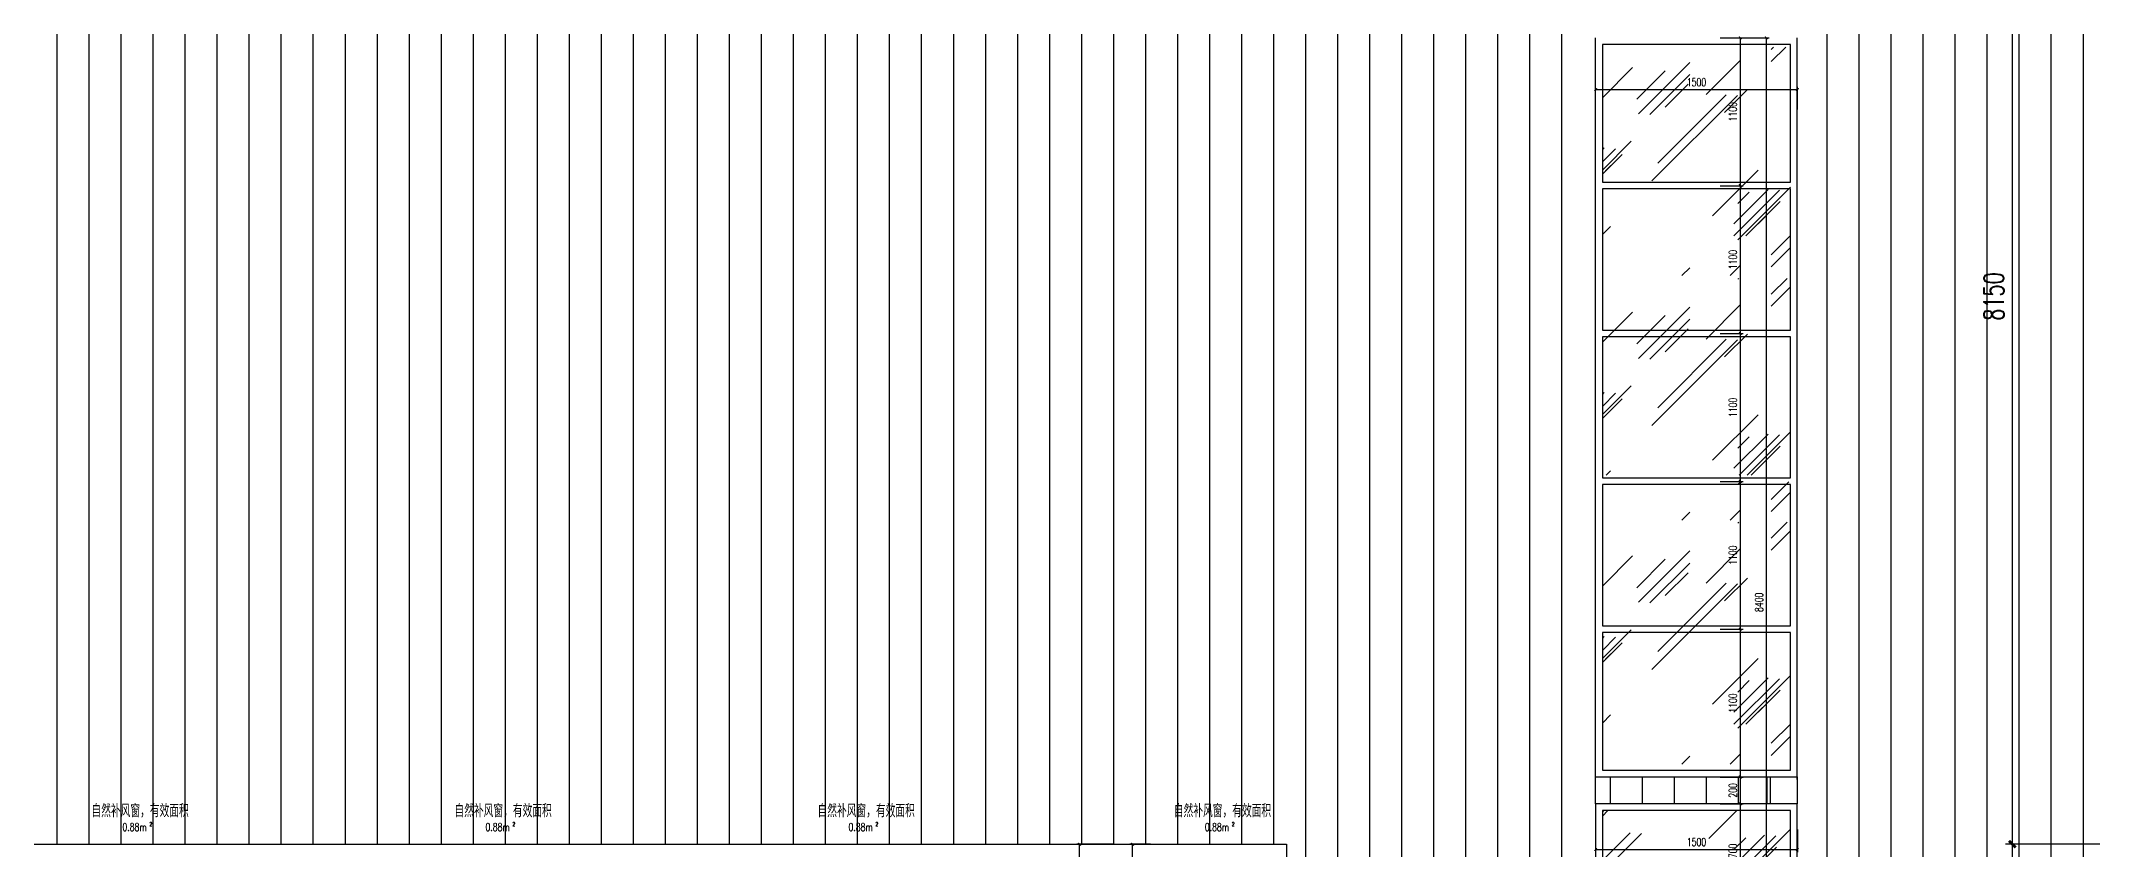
# Model space of a CAD drawing. Extents: x -2377130 to 293730, y -2 to 754590.
# Drawn here: x -117160 to -101849, y 519595 to 525612 of the extents above; entities that cross this region are included whole.
import ezdxf

# ---------------------------------------------------------------- set-up
doc = ezdxf.new("R2010")
doc.units = 0
doc.header["$LTSCALE"] = 1000
doc.header["$MEASUREMENT"] = 0
doc.layers.get('Defpoints').update_dxf_attribs({"color": 210})
for name, color, linetype in [('A-AXIS-DP', 126, 'Continuous'), ('A-HATCH-2', 251, 'Continuous'), ('A-LIN-V', 9, 'Continuous'), ('A-WINDOW', 140, 'Continuous'), ('A-门窗表显示尺寸', 160, 'Continuous'), ('SPACE', 7, 'Continuous'), ('参考线', 8, 'Continuous')]:
    doc.layers.add(name, color=color, linetype=linetype)
doc.layers.add('A-WALL-HATCH', color=8, linetype='Continuous', lineweight=13)
doc.styles.add('_TCH_DIM_T3', font='SIMPLEX', dxfattribs={"width": 0.705882, "bigfont": 'GBCBIG'})
doc.styles.add('_TCH_SPACE', font='SIMPLEX', dxfattribs={"height": 5, "bigfont": 'GBCBIG'})
doc.styles.add('A-DIM_T3', font='SIMPLEX', dxfattribs={"width": 0.705882, "bigfont": 'GBCBIG'})
doc.dimstyles.new('_TCH_ARCH&&20', dxfattribs={"dimtxt": 59.5, "dimasz": 20, "dimexe": 20, "dimexo": 20, "dimgap": 25.25, "dimtad": 1, "dimdec": 0, "dimzin": 0, "dimdsep": 46, "dimtxsty": '_TCH_DIM_T3', "dimblk": 'ARCHTICK', "dimcen": 0.09, "dimclrt": 7, "dimazin": 2, "dimtfac": 1, "dimtdec": 0, "dimtix": 1, "dimtmove": 2, "dimatfit": 3, "dimfxl": 0, "dimtolj": 1, "dimtzin": 0, "dimarcsym": 0})
doc.dimstyles.new('A-DIM&&20', dxfattribs={"dimtxt": 59.5, "dimasz": 20, "dimexe": 20, "dimexo": 20, "dimgap": 25.25, "dimtad": 1, "dimdec": 0, "dimzin": 0, "dimdsep": 46, "dimtxsty": 'A-DIM_T3', "dimblk": 'ARCHTICK', "dimcen": 0.09, "dimclrt": 7, "dimazin": 2, "dimtfac": 1, "dimtdec": 0, "dimtix": 1, "dimtmove": 2, "dimatfit": 3, "dimfxl": 0, "dimtolj": 1, "dimtzin": 0, "dimarcsym": 0})

# ---------------------------------------------------------------- blocks, each defined once
blk = doc.blocks.new('_ArchTick')
at = {"color": 0, "linetype": 'ByBlock', "const_width": 0.4}
blk.add_lwpolyline([(-0.5, -0.5), (0.5, 0.5)], dxfattribs=at)
blk = doc.blocks.new('*D1313')
at = {"layer": 'A-门窗表显示尺寸', "color": 0, "lineweight": -2}
for p, q in [((-128799, 519617), (-128799, 519350)), ((-107899, 519617), (-107899, 519350)), ((-128799, 519370), (-107899, 519370))]:
    blk.add_line(p, q, dxfattribs=at)
at = {"layer": 'Defpoints', "color": 0}
for p in [(-128799, 519637), (-107899, 519637), (-107899, 519370)]:
    blk.add_point(p, dxfattribs=at)
at = {"layer": 'A-门窗表显示尺寸', "color": 0, "lineweight": -2, "xscale": 20, "yscale": 20, "zscale": 20, "rotation": 180}
blk.add_blockref('_ArchTick', (-128799, 519370), dxfattribs=at)
at = {"layer": 'A-门窗表显示尺寸', "color": 0, "lineweight": -2, "xscale": 20, "yscale": 20, "zscale": 20}
blk.add_blockref('_ArchTick', (-107899, 519370), dxfattribs=at)
at = {"layer": 'A-门窗表显示尺寸', "color": 7, "insert": (-118349, 519425), "char_height": 59.5, "attachment_point": 5, "style": 'A-DIM_T3'}
blk.add_mtext('\\A1;20900', dxfattribs=at)
blk = doc.blocks.new('*D1305')
at = {"layer": 'A-门窗表显示尺寸', "color": 0, "lineweight": -2}
for p, q in [((-108909, 519637), (-109063, 519637)), ((-109043, 518437), (-109043, 519637)), ((-108909, 518437), (-109063, 518437))]:
    blk.add_line(p, q, dxfattribs=at)
at = {"layer": 'Defpoints', "color": 0}
for p in [(-109043, 519637), (-108889, 519637), (-108889, 518437)]:
    blk.add_point(p, dxfattribs=at)
at = {"layer": 'A-门窗表显示尺寸', "color": 0, "lineweight": -2, "xscale": 20, "yscale": 20, "zscale": 20}
for p, rotation in [((-109043, 519637), 90), ((-109043, 518437), 270)]:
    blk.add_blockref('_ArchTick', p, dxfattribs=dict(at, rotation=rotation))
at = {"layer": 'A-门窗表显示尺寸', "color": 7, "insert": (-109098, 519037), "char_height": 59.5, "attachment_point": 5, "rotation": 90, "style": 'A-DIM_T3'}
blk.add_mtext('\\A1;1200', dxfattribs=at)
blk = doc.blocks.new('*D1294')
at = {"layer": 'A-门窗表显示尺寸', "color": 0, "lineweight": -2}
for p, q in [((-109189, 519637), (-109457, 519637)), ((-109437, 517237), (-109437, 519637)), ((-109189, 517237), (-109457, 517237))]:
    blk.add_line(p, q, dxfattribs=at)
at = {"layer": 'Defpoints', "color": 0}
for p in [(-109437, 519637), (-109169, 519637), (-109169, 517237)]:
    blk.add_point(p, dxfattribs=at)
at = {"layer": 'A-门窗表显示尺寸', "color": 0, "lineweight": -2, "xscale": 20, "yscale": 20, "zscale": 20}
for p, rotation in [((-109437, 519637), 90), ((-109437, 517237), 270)]:
    blk.add_blockref('_ArchTick', p, dxfattribs=dict(at, rotation=rotation))
at = {"layer": 'A-门窗表显示尺寸', "color": 7, "insert": (-109492, 518487), "char_height": 59.5, "attachment_point": 5, "rotation": 90, "style": 'A-DIM_T3'}
blk.add_mtext('\\A1;2400', dxfattribs=at)
blk = doc.blocks.new('*D1314')
at = {"layer": 'A-门窗表显示尺寸', "color": 0, "lineweight": -2}
for p, q in [((-104673, 520137), (-104503, 520137)), ((-104523, 519937), (-104523, 520137)), ((-104673, 519937), (-104503, 519937))]:
    blk.add_line(p, q, dxfattribs=at)
at = {"layer": 'Defpoints', "color": 0}
for p in [(-104693, 520137), (-104523, 520137), (-104693, 519937)]:
    blk.add_point(p, dxfattribs=at)
at = {"layer": 'A-门窗表显示尺寸', "color": 0, "lineweight": -2, "xscale": 20, "yscale": 20, "zscale": 20}
for p, rotation in [((-104523, 520137), 90), ((-104523, 519937), 270)]:
    blk.add_blockref('_ArchTick', p, dxfattribs=dict(at, rotation=rotation))
at = {"layer": 'A-门窗表显示尺寸', "color": 7, "insert": (-104578, 520037), "char_height": 59.5, "attachment_point": 5, "rotation": 90, "style": '_TCH_DIM_T3'}
blk.add_mtext('\\A1;200', dxfattribs=at)
blk = doc.blocks.new('*D1315')
at = {"layer": 'A-门窗表显示尺寸', "color": 0, "lineweight": -2}
for p, q in [((-104673, 521237), (-104503, 521237)), ((-104523, 520137), (-104523, 521237)), ((-104673, 520137), (-104503, 520137))]:
    blk.add_line(p, q, dxfattribs=at)
at = {"layer": 'Defpoints', "color": 0}
for p in [(-104693, 521237), (-104523, 521237), (-104693, 520137)]:
    blk.add_point(p, dxfattribs=at)
at = {"layer": 'A-门窗表显示尺寸', "color": 0, "lineweight": -2, "xscale": 20, "yscale": 20, "zscale": 20}
for p, rotation in [((-104523, 521237), 90), ((-104523, 520137), 270)]:
    blk.add_blockref('_ArchTick', p, dxfattribs=dict(at, rotation=rotation))
at = {"layer": 'A-门窗表显示尺寸', "color": 7, "insert": (-104578, 520687), "char_height": 59.5, "attachment_point": 5, "rotation": 90, "style": '_TCH_DIM_T3'}
blk.add_mtext('\\A1;1100', dxfattribs=at)
blk = doc.blocks.new('*D1316')
at = {"layer": 'A-门窗表显示尺寸', "color": 0, "lineweight": -2}
for p, q in [((-104673, 522337), (-104503, 522337)), ((-104523, 521237), (-104523, 522337)), ((-104673, 521237), (-104503, 521237))]:
    blk.add_line(p, q, dxfattribs=at)
at = {"layer": 'Defpoints', "color": 0}
for p in [(-104693, 522337), (-104523, 522337), (-104693, 521237)]:
    blk.add_point(p, dxfattribs=at)
at = {"layer": 'A-门窗表显示尺寸', "color": 0, "lineweight": -2, "xscale": 20, "yscale": 20, "zscale": 20}
for p, rotation in [((-104523, 522337), 90), ((-104523, 521237), 270)]:
    blk.add_blockref('_ArchTick', p, dxfattribs=dict(at, rotation=rotation))
at = {"layer": 'A-门窗表显示尺寸', "color": 7, "insert": (-104578, 521787), "char_height": 59.5, "attachment_point": 5, "rotation": 90, "style": '_TCH_DIM_T3'}
blk.add_mtext('\\A1;1100', dxfattribs=at)
blk = doc.blocks.new('*D1317')
at = {"layer": 'A-门窗表显示尺寸', "color": 0, "lineweight": -2}
for p, q in [((-104673, 523437), (-104503, 523437)), ((-104523, 522337), (-104523, 523437)), ((-104673, 522337), (-104503, 522337))]:
    blk.add_line(p, q, dxfattribs=at)
at = {"layer": 'Defpoints', "color": 0}
for p in [(-104693, 523437), (-104523, 523437), (-104693, 522337)]:
    blk.add_point(p, dxfattribs=at)
at = {"layer": 'A-门窗表显示尺寸', "color": 0, "lineweight": -2, "xscale": 20, "yscale": 20, "zscale": 20}
for p, rotation in [((-104523, 523437), 90), ((-104523, 522337), 270)]:
    blk.add_blockref('_ArchTick', p, dxfattribs=dict(at, rotation=rotation))
at = {"layer": 'A-门窗表显示尺寸', "color": 7, "insert": (-104578, 522887), "char_height": 59.5, "attachment_point": 5, "rotation": 90, "style": '_TCH_DIM_T3'}
blk.add_mtext('\\A1;1100', dxfattribs=at)
blk = doc.blocks.new('*D1318')
at = {"layer": 'A-门窗表显示尺寸', "color": 0, "lineweight": -2}
for p, q in [((-104673, 524537), (-104503, 524537)), ((-104523, 523437), (-104523, 524537)), ((-104673, 523437), (-104503, 523437))]:
    blk.add_line(p, q, dxfattribs=at)
at = {"layer": 'Defpoints', "color": 0}
for p in [(-104693, 524537), (-104523, 524537), (-104693, 523437)]:
    blk.add_point(p, dxfattribs=at)
at = {"layer": 'A-门窗表显示尺寸', "color": 0, "lineweight": -2, "xscale": 20, "yscale": 20, "zscale": 20}
for p, rotation in [((-104523, 524537), 90), ((-104523, 523437), 270)]:
    blk.add_blockref('_ArchTick', p, dxfattribs=dict(at, rotation=rotation))
at = {"layer": 'A-门窗表显示尺寸', "color": 7, "insert": (-104578, 523987), "char_height": 59.5, "attachment_point": 5, "rotation": 90, "style": '_TCH_DIM_T3'}
blk.add_mtext('\\A1;1100', dxfattribs=at)
blk = doc.blocks.new('*D1319')
at = {"layer": 'A-门窗表显示尺寸', "color": 0, "lineweight": -2}
for p, q in [((-104673, 525637), (-104503, 525637)), ((-104523, 524537), (-104523, 525637)), ((-104673, 524537), (-104503, 524537))]:
    blk.add_line(p, q, dxfattribs=at)
at = {"layer": 'Defpoints', "color": 0}
for p in [(-104693, 525637), (-104523, 525637), (-104693, 524537)]:
    blk.add_point(p, dxfattribs=at)
at = {"layer": 'A-门窗表显示尺寸', "color": 0, "lineweight": -2, "xscale": 20, "yscale": 20, "zscale": 20}
for p, rotation in [((-104523, 525637), 90), ((-104523, 524537), 270)]:
    blk.add_blockref('_ArchTick', p, dxfattribs=dict(at, rotation=rotation))
at = {"layer": 'A-门窗表显示尺寸', "color": 7, "insert": (-104578, 525087), "char_height": 59.5, "attachment_point": 5, "rotation": 90, "style": '_TCH_DIM_T3'}
blk.add_mtext('\\A1;1100', dxfattribs=at)
blk = doc.blocks.new('*D1320')
at = {"layer": 'A-门窗表显示尺寸', "color": 0, "lineweight": -2}
for p, q in [((-104653, 525637), (-104309, 525637)), ((-104329, 517237), (-104329, 525637)), ((-104653, 517237), (-104309, 517237))]:
    blk.add_line(p, q, dxfattribs=at)
at = {"layer": 'Defpoints', "color": 0}
for p in [(-104673, 525637), (-104329, 525637), (-104673, 517237)]:
    blk.add_point(p, dxfattribs=at)
at = {"layer": 'A-门窗表显示尺寸', "color": 0, "lineweight": -2, "xscale": 20, "yscale": 20, "zscale": 20}
for p, rotation in [((-104329, 525637), 90), ((-104329, 517237), 270)]:
    blk.add_blockref('_ArchTick', p, dxfattribs=dict(at, rotation=rotation))
at = {"layer": 'A-门窗表显示尺寸', "color": 7, "insert": (-104384, 521437), "char_height": 59.5, "attachment_point": 5, "rotation": 90, "style": '_TCH_DIM_T3'}
blk.add_mtext('\\A1;8400', dxfattribs=at)
blk = doc.blocks.new('*D1321')
at = {"layer": 'A-门窗表显示尺寸', "color": 0, "lineweight": -2}
for p, q in [((-105599, 525103), (-105599, 525272)), ((-105599, 525252), (-104099, 525252)), ((-104099, 525103), (-104099, 525272))]:
    blk.add_line(p, q, dxfattribs=at)
at = {"layer": 'Defpoints', "color": 0}
for p in [(-104099, 525252), (-105599, 525083), (-104099, 525083)]:
    blk.add_point(p, dxfattribs=at)
at = {"layer": 'A-门窗表显示尺寸', "color": 0, "lineweight": -2, "xscale": 20, "yscale": 20, "zscale": 20, "rotation": 180}
blk.add_blockref('_ArchTick', (-105599, 525252), dxfattribs=at)
at = {"layer": 'A-门窗表显示尺寸', "color": 0, "lineweight": -2, "xscale": 20, "yscale": 20, "zscale": 20}
blk.add_blockref('_ArchTick', (-104099, 525252), dxfattribs=at)
at = {"layer": 'A-门窗表显示尺寸', "color": 7, "insert": (-104849, 525307), "char_height": 59.5, "attachment_point": 5, "style": 'A-DIM_T3'}
blk.add_mtext('\\A1;1500', dxfattribs=at)
blk = doc.blocks.new('*D1322')
at = {"layer": 'A-门窗表显示尺寸', "color": 0, "lineweight": -2}
for p, q in [((-104659, 519937), (-104503, 519937)), ((-104523, 519237), (-104523, 519937)), ((-104659, 519237), (-104503, 519237))]:
    blk.add_line(p, q, dxfattribs=at)
at = {"layer": 'Defpoints', "color": 0}
for p in [(-104679, 519937), (-104523, 519937), (-104679, 519237)]:
    blk.add_point(p, dxfattribs=at)
at = {"layer": 'A-门窗表显示尺寸', "color": 0, "lineweight": -2, "xscale": 20, "yscale": 20, "zscale": 20}
for p, rotation in [((-104523, 519937), 90), ((-104523, 519237), 270)]:
    blk.add_blockref('_ArchTick', p, dxfattribs=dict(at, rotation=rotation))
at = {"layer": 'A-门窗表显示尺寸', "color": 7, "insert": (-104578, 519587), "char_height": 59.5, "attachment_point": 5, "rotation": 90, "style": 'A-DIM_T3'}
blk.add_mtext('\\A1;700', dxfattribs=at)
blk = doc.blocks.new('*D1325')
at = {"layer": 'A-门窗表显示尺寸', "color": 0, "lineweight": -2}
for p, q in [((-105599, 519747), (-105599, 519578)), ((-104099, 519747), (-104099, 519578)), ((-105599, 519598), (-104099, 519598))]:
    blk.add_line(p, q, dxfattribs=at)
at = {"layer": 'Defpoints', "color": 0}
for p in [(-105599, 519767), (-104099, 519767), (-104099, 519598)]:
    blk.add_point(p, dxfattribs=at)
at = {"layer": 'A-门窗表显示尺寸', "color": 0, "lineweight": -2, "xscale": 20, "yscale": 20, "zscale": 20, "rotation": 180}
blk.add_blockref('_ArchTick', (-105599, 519598), dxfattribs=at)
at = {"layer": 'A-门窗表显示尺寸', "color": 0, "lineweight": -2, "xscale": 20, "yscale": 20, "zscale": 20}
blk.add_blockref('_ArchTick', (-104099, 519598), dxfattribs=at)
at = {"layer": 'A-门窗表显示尺寸', "color": 7, "insert": (-104849, 519653), "char_height": 59.5, "attachment_point": 5, "style": 'A-DIM_T3'}
blk.add_mtext('\\A1;1500', dxfattribs=at)

msp = doc.modelspace()

# ---------------------------------------------------------------- hatches: boundary and pattern name
at = {"layer": 'A-HATCH-2'}
h = msp.add_hatch(dxfattribs=at)
h.set_pattern_fill('ANSI31', color=8, scale=150, angle=45)
h.set_pattern_definition([(90, (1634491.07, -100), (-238.125, 0), [])])
h.paths.add_polyline_path([(-105599.3, 520137.5), (-104099.3, 520137.5), (-104099.3, 519937.5), (-105599.3, 519937.5)])
at = {"layer": 'A-WALL-HATCH'}
h = msp.add_hatch(dxfattribs=at)
h.set_pattern_fill('玻璃2', color=8, scale=100)
h.set_pattern_definition([(45, (4648361.1, 40), (0, 1527.35065), [600, -360, 600, -360, 240, -523.28157]), (45, (4648331.1, 70), (0, 1527.35065), [480, -600, 360, -360, 420, -463.28157]), (45, (4648331.1, 160), (0, 1527.35065), [360, -720, 240, -360, 540, -463.28157]), (45, (4648421.1, 70), (0, 1527.35065), [360, -720, 300, -1303.2815]), (45, (4648511.1, 160), (0, 1527.35065), [180, -900, 120, -1483.2815]), (45, (4648361.1, 310), (0, 1527.35065), [120, -900, 120, -480, 300, -763.28157]), (45, (4648901.1, 220), (0, 1527.35065), [600, -900, 720, -475.28157]), (45, (4648901.1, 130), (0, 1527.35065), [840, -600, 900, -355.28157]), (45, (4649051.1, 250), (0, -1697.05627), [600, -840, 480, -763.28157]), (45, (4648961.1, 430), (0, 1527.35065), [300, -1200, 360, -823.28157]), (45, (4649141.1, 340), (0, 1527.35065), [240, -1200, 240, -1003.2815])])
h.paths.add_polyline_path([(-105549.3, 523867.5), (-104149.3, 523867.5), (-104149.3, 525567.5), (-105549.3, 525567.5)])
h = msp.add_hatch(dxfattribs=at)
h.set_pattern_fill('玻璃2', color=8, scale=100)
h.set_pattern_definition([(45, (4648361.1, -1780), (0, 1527.35065), [600, -360, 600, -360, 240, -523.28157]), (45, (4648331.1, -1750), (0, 1527.35065), [480, -600, 360, -360, 420, -463.28157]), (45, (4648331.1, -1660), (0, 1527.35065), [360, -720, 240, -360, 540, -463.28157]), (45, (4648421.1, -1750), (0, 1527.35065), [360, -720, 300, -1303.2815]), (45, (4648511.1, -1660), (0, 1527.35065), [180, -900, 120, -1483.2815]), (45, (4648361.1, -1510), (0, 1527.35065), [120, -900, 120, -480, 300, -763.28157]), (45, (4648901.1, -1600), (0, 1527.35065), [600, -900, 720, -475.28157]), (45, (4648901.1, -1690), (0, 1527.35065), [840, -600, 900, -355.28157]), (45, (4649051.1, -1570), (0, -1697.05627), [600, -840, 480, -763.28157]), (45, (4648961.1, -1390), (0, 1527.35065), [300, -1200, 360, -823.28157]), (45, (4649141.1, -1480), (0, 1527.35065), [240, -1200, 240, -1003.2815])])
h.paths.add_polyline_path([(-104149.3, 522332.5), (-105549.3, 522332.5), (-105549.3, 522047.5), (-104149.3, 522047.5)])
h.paths.add_polyline_path([(-105549.3, 522382.5), (-104149.3, 522382.5), (-104149.3, 523847.5), (-105549.3, 523847.5)])
h = msp.add_hatch(dxfattribs=at)
h.set_pattern_fill('玻璃2', color=8, scale=100)
h.set_pattern_definition([(45, (4648361.1, -3595), (0, 1527.35065), [600, -360, 600, -360, 240, -523.28157]), (45, (4648331.1, -3565), (0, 1527.35065), [480, -600, 360, -360, 420, -463.28157]), (45, (4648331.1, -3475), (0, 1527.35065), [360, -720, 240, -360, 540, -463.28157]), (45, (4648421.1, -3565), (0, 1527.35065), [360, -720, 300, -1303.2815]), (45, (4648511.1, -3475), (0, 1527.35065), [180, -900, 120, -1483.2815]), (45, (4648361.1, -3325), (0, 1527.35065), [120, -900, 120, -480, 300, -763.28157]), (45, (4648901.1, -3415), (0, 1527.35065), [600, -900, 720, -475.28157]), (45, (4648901.1, -3505), (0, 1527.35065), [840, -600, 900, -355.28157]), (45, (4649051.1, -3385), (0, -1697.05627), [600, -840, 480, -763.28157]), (45, (4648961.1, -3205), (0, 1527.35065), [300, -1200, 360, -823.28157]), (45, (4649141.1, -3295), (0, 1527.35065), [240, -1200, 240, -1003.2815])])
h.paths.add_polyline_path([(-105549.3, 520232.5), (-104149.3, 520232.5), (-104149.3, 522032.5), (-105549.3, 522032.5)])
h = msp.add_hatch(dxfattribs=at)
h.set_pattern_fill('玻璃2', color=8, scale=100, angle=180)
h.set_pattern_definition([(45, (4802021.3, -5340), (0, 1527.35065), [600, -360, 600, -360, 240, -523.28157]), (45, (4801991.3, -5310), (0, 1527.35065), [480, -600, 360, -360, 420, -463.28157]), (45, (4801991.3, -5220), (0, 1527.35065), [360, -720, 240, -360, 540, -463.28157]), (45, (4802081.3, -5310), (0, 1527.35065), [360, -720, 300, -1303.2815]), (45, (4802171.3, -5220), (0, 1527.35065), [180, -900, 120, -1483.2815]), (45, (4802021.3, -5070), (0, 1527.35065), [120, -900, 120, -480, 300, -763.28157]), (45, (4802561.3, -5160), (0, 1527.35065), [600, -900, 720, -475.28157]), (45, (4802561.3, -5250), (0, 1527.35065), [840, -600, 900, -355.28157]), (45, (4802711.3, -5130), (0, -1697.05627), [600, -840, 480, -763.28157]), (45, (4802621.3, -4950), (0, 1527.35065), [300, -1200, 360, -823.28157]), (45, (4802801.3, -5040), (0, 1527.35065), [240, -1200, 240, -1003.2815])])
h.paths.add_polyline_path([(-105549.3, 519237.5), (-104149.3, 519237.5), (-104149.3, 519887.5), (-105549.3, 519887.5)])

# ---------------------------------------------------------------- linework, layer by layer
at = {"layer": 'A-AXIS-DP', "color": 8}
for p, q in [((-102500, 519637.5), (-102500, 527787.5)), ((-101849.3, 519637.5), (-102550, 519637.5)), ((-101849.3, 519637.5), (-102550, 519637.5)), ((-102500, 517237.5), (-102500, 519637.5))]:
    msp.add_line(p, q, dxfattribs=at)
at = {"layer": 'A-HATCH-2', "color": 8, "linetype": 'Continuous'}
for p, q in [((-117041.2, 519637.5), (-117041.2, 535687.5)), ((-116803.1, 519637.5), (-116803.1, 535687.5)), ((-116565, 519637.5), (-116565, 535687.5)), ((-116326.9, 519637.5), (-116326.9, 535687.5)), ((-116088.7, 519637.5), (-116088.7, 535687.5)), ((-115850.6, 519637.5), (-115850.6, 535687.5)), ((-115612.5, 519637.5), (-115612.5, 535687.5)), ((-115374.4, 519637.5), (-115374.4, 535687.5)), ((-115136.2, 519637.5), (-115136.2, 535687.5)), ((-114898.1, 519637.5), (-114898.1, 535687.5)), ((-114660, 519637.5), (-114660, 535687.5)), ((-114421.9, 519637.5), (-114421.9, 535687.5)), ((-114183.7, 519637.5), (-114183.7, 535687.5)), ((-113945.6, 519637.5), (-113945.6, 535687.5)), ((-113707.5, 519637.5), (-113707.5, 535687.5)), ((-113469.4, 519637.5), (-113469.4, 535687.5)), ((-113231.2, 519637.5), (-113231.2, 535687.5)), ((-112993.1, 519637.5), (-112993.1, 535687.5)), ((-112755, 519637.5), (-112755, 535687.5)), ((-112516.9, 519637.5), (-112516.9, 535687.5)), ((-112278.7, 519637.5), (-112278.7, 535687.5)), ((-112040.6, 519637.5), (-112040.6, 535687.5)), ((-111802.5, 519637.5), (-111802.5, 535687.5)), ((-111564.4, 519637.5), (-111564.4, 535687.5)), ((-111326.2, 519637.5), (-111326.2, 535687.5)), ((-111088.1, 519637.5), (-111088.1, 535687.5)), ((-110850, 519637.5), (-110850, 535687.5)), ((-110611.9, 519637.5), (-110611.9, 535687.5)), ((-110373.7, 519637.5), (-110373.7, 535687.5)), ((-110135.6, 519637.5), (-110135.6, 535687.5)), ((-109897.5, 519637.5), (-109897.5, 535687.5)), ((-109659.4, 519637.5), (-109659.4, 535687.5)), ((-109421.2, 519637.5), (-109421.2, 535687.5)), ((-109183.1, 519637.5), (-109183.1, 535687.5)), ((-108945, 519637.5), (-108945, 535687.5)), ((-108706.9, 519637.5), (-108706.9, 535687.5)), ((-108468.7, 519637.5), (-108468.7, 535687.5)), ((-108230.6, 519637.5), (-108230.6, 535687.5)), ((-107992.5, 519637.5), (-107992.5, 535687.5)), ((-107754.4, 517237.5), (-107754.4, 535687.5)), ((-107516.2, 517237.5), (-107516.2, 535687.5)), ((-107278.1, 517237.5), (-107278.1, 535687.5)), ((-107040, 517237.5), (-107040, 535687.5)), ((-106801.9, 517237.5), (-106801.9, 535687.5)), ((-106563.7, 517237.5), (-106563.7, 535687.5)), ((-106325.6, 517237.5), (-106325.6, 535687.5)), ((-106087.5, 517237.5), (-106087.5, 535687.5)), ((-105849.4, 517237.5), (-105849.4, 535687.5)), ((-103877, 517237.5), (-103877, 535687.5)), ((-103638.8, 517237.5), (-103638.8, 535687.5)), ((-103400.7, 517237.5), (-103400.7, 535687.5)), ((-103162.6, 517237.5), (-103162.6, 535687.5)), ((-102924.5, 517237.5), (-102924.5, 535687.5)), ((-102686.3, 517237.5), (-102686.3, 535687.5)), ((-102448.2, 517237.5), (-102448.2, 535687.5)), ((-102210.1, 517237.5), (-102210.1, 535687.5)), ((-101972, 517237.5), (-101972, 535687.5))]:
    msp.add_line(p, q, dxfattribs=at)
at = {"layer": 'A-LIN-V', "color": 8}
msp.add_line((-105599.3, 520137.5), (-104199.3, 520137.5), dxfattribs=at)
at = {"layer": 'A-WALL-HATCH', "color": 8}
msp.add_line((-104323.3, 519937.5), (-104323.3, 520137.5), dxfattribs=at)
at = {"layer": 'A-WINDOW', "color": 8}
for p, q in [((-105599.3, 520117.5), (-105599.3, 525637.5)), ((-104099.3, 520117.5), (-104099.3, 525637.5)), ((-105599.3, 520137.5), (-104099.3, 520137.5))]:
    msp.add_line(p, q, dxfattribs=at)
for points in [[(-105549.3, 524562.5), (-104149.3, 524562.5), (-104149.3, 525587.5), (-105549.3, 525587.5)], [(-105549.3, 523462.5), (-104149.3, 523462.5), (-104149.3, 524512.5), (-105549.3, 524512.5)], [(-105549.3, 522362.5), (-104149.3, 522362.5), (-104149.3, 523412.5), (-105549.3, 523412.5)], [(-105549.3, 522312.5), (-105549.3, 521262.5), (-104149.3, 521262.5), (-104149.3, 522312.5)], [(-105549.3, 520187.5), (-104149.3, 520187.5), (-104149.3, 521212.5), (-105549.3, 521212.5)], [(-105599.3, 520137.5), (-104099.3, 520137.5), (-104099.3, 519937.5), (-105599.3, 519937.5)], [(-105599.3, 517237.5), (-104099.3, 517237.5), (-104099.3, 519937.5), (-105599.3, 519937.5)]]:
    msp.add_lwpolyline(points, close=True, dxfattribs=at)
msp.add_lwpolyline([(-104149.3, 519287.5), (-104149.3, 519887.5), (-105549.3, 519887.5), (-105549.3, 519287.5)], dxfattribs=at)

# ---------------------------------------------------------------- block references
at = {"layer": 'A-AXIS-DP', "color": 8, "xscale": 50, "yscale": 50, "zscale": 50}
for rotation in [90, 270]:
    msp.add_blockref('_ArchTick', (-102500, 519637.5), dxfattribs=dict(at, rotation=rotation))

# ---------------------------------------------------------------- texts
at = {"layer": 'A-AXIS-DP', "color": 8, "insert": (-102637.5, 523712.5), "char_height": 148.75, "attachment_point": 5, "rotation": 90, "style": '_TCH_DIM_T3'}
msp.add_mtext('\\A1;8150', dxfattribs=at)
at = {"layer": 'SPACE', "color": 8, "style": '_TCH_SPACE'}
for p in [(-116786.2, 519837.5), (-116786.2, 519837.5), (-114086.2, 519837.5), (-114086.2, 519837.5), (-111386.2, 519837.5), (-111386.2, 519837.5), (-108736.2, 519837.5)]:
    msp.add_text('自然补风窗，有效面积', height=96.45, dxfattribs=at).set_placement(p)
at = {"layer": 'SPACE', "color": 8, "style": '_TCH_SPACE', "width": 0.705882}
for s, height, p in [('0.88m', 59.5, (-116555.9, 519735.1)), ('0.88m', 59.5, (-116555.9, 519735.1)), ('2', 29.8, (-116355.9, 519770.1)), ('2', 29.8, (-116355.9, 519770.1)), ('0.88m', 59.5, (-113855.9, 519735.1)), ('0.88m', 59.5, (-113855.9, 519735.1)), ('2', 29.8, (-113655.9, 519770.1)), ('2', 29.8, (-113655.9, 519770.1)), ('0.88m', 59.5, (-111155.9, 519735.1)), ('0.88m', 59.5, (-111155.9, 519735.1)), ('2', 29.8, (-110955.9, 519770.1)), ('2', 29.8, (-110955.9, 519770.1)), ('0.88m', 59.5, (-108505.9, 519735.1)), ('2', 29.8, (-108305.9, 519770.1))]:
    msp.add_text(s, height=height, dxfattribs=at).set_placement(p)

# ---------------------------------------------------------------- dimensions: what is measured, and where the dimension line sits
at = {"layer": 'A-门窗表显示尺寸', "color": 8}
for p1, p2, distance, dimstyle, picture, middle in [((-104693.3, 524537.5), (-104693.3, 525637.5), -170, '_TCH_ARCH&&20', '*D1319', (-104578.3, 525087.5)), ((-104673.3, 517237.5), (-104673.3, 525637.5), -344.3, '_TCH_ARCH&&20', '*D1320', (-104383.9, 521437.5)), ((-105599.3, 525082.5), (-104099.3, 525082.5), 169.5, 'A-DIM&&20', '*D1321', (-104849.3, 525307)), ((-104693.3, 523437.5), (-104693.3, 524537.5), -170, '_TCH_ARCH&&20', '*D1318', (-104578.3, 523987.5)), ((-104693.3, 522337.5), (-104693.3, 523437.5), -170, '_TCH_ARCH&&20', '*D1317', (-104578.3, 522887.5)), ((-104693.3, 521237.5), (-104693.3, 522337.5), -170, '_TCH_ARCH&&20', '*D1316', (-104578.3, 521787.5)), ((-104693.3, 520137.5), (-104693.3, 521237.5), -170, '_TCH_ARCH&&20', '*D1315', (-104578.3, 520687.5)), ((-104693.3, 519937.5), (-104693.3, 520137.5), -170, '_TCH_ARCH&&20', '*D1314', (-104578.3, 520037.5)), ((-104679.3, 519237.5), (-104679.3, 519937.5), -156.1, 'A-DIM&&20', '*D1322', (-104578.3, 519587.5)), ((-105599.3, 519767.5), (-104099.3, 519767.5), -169.5, 'A-DIM&&20', '*D1325', (-104849.3, 519653))]:
    dim = msp.add_aligned_dim(p1=p1, p2=p2, distance=distance, dimstyle=dimstyle, dxfattribs=at)
    dim.commit()
    dim.dimension.update_dxf_attribs({"geometry": picture, "text_midpoint": middle})

# ---------------------------------------------------------------- next in the draw order: wipeouts: each hides what was drawn before it
at = {"color": 8}
msp.add_wipeout([(-128799.3, 517237.5), (-107899.3, 517237.5), (-107899.3, 519637.5), (-128799.3, 519637.5)], dxfattribs=at).dxf.layer = '参考线'

# ---------------------------------------------------------------- next in the draw order: linework, layer by layer
at = {"layer": 'A-WINDOW', "color": 8}
msp.add_lwpolyline([(-107899.3, 517237.5), (-128799.3, 517237.5), (-128799.3, 519637.5), (-107899.3, 519637.5)], close=True, dxfattribs=at)

# ---------------------------------------------------------------- next in the draw order: dimensions: what is measured, and where the dimension line sits
at = {"layer": 'A-门窗表显示尺寸', "color": 8}
for p1, p2, distance, picture, middle in [((-128799.3, 519637.5), (-107899.3, 519637.5), -267.5, '*D1313', (-118349.3, 519425)), ((-108889.3, 518437.5), (-108889.3, 519637.5), 153.7, '*D1305', (-109098.1, 519037.5))]:
    dim = msp.add_aligned_dim(p1=p1, p2=p2, distance=distance, dimstyle='A-DIM&&20', dxfattribs=at)
    dim.commit()
    dim.dimension.update_dxf_attribs({"geometry": picture, "text_midpoint": middle})
dim = msp.add_linear_dim(base=(-109436.8, 519637.5), p1=(-109169.3, 517237.5), p2=(-109169.3, 519637.5), angle=90, dimstyle='A-DIM&&20', dxfattribs=at)
dim.commit()
dim.dimension.update_dxf_attribs({"geometry": '*D1294', "text_midpoint": (-109491.8, 518487.5), "dimtype": 161})

doc.saveas('drawing.dxf')
